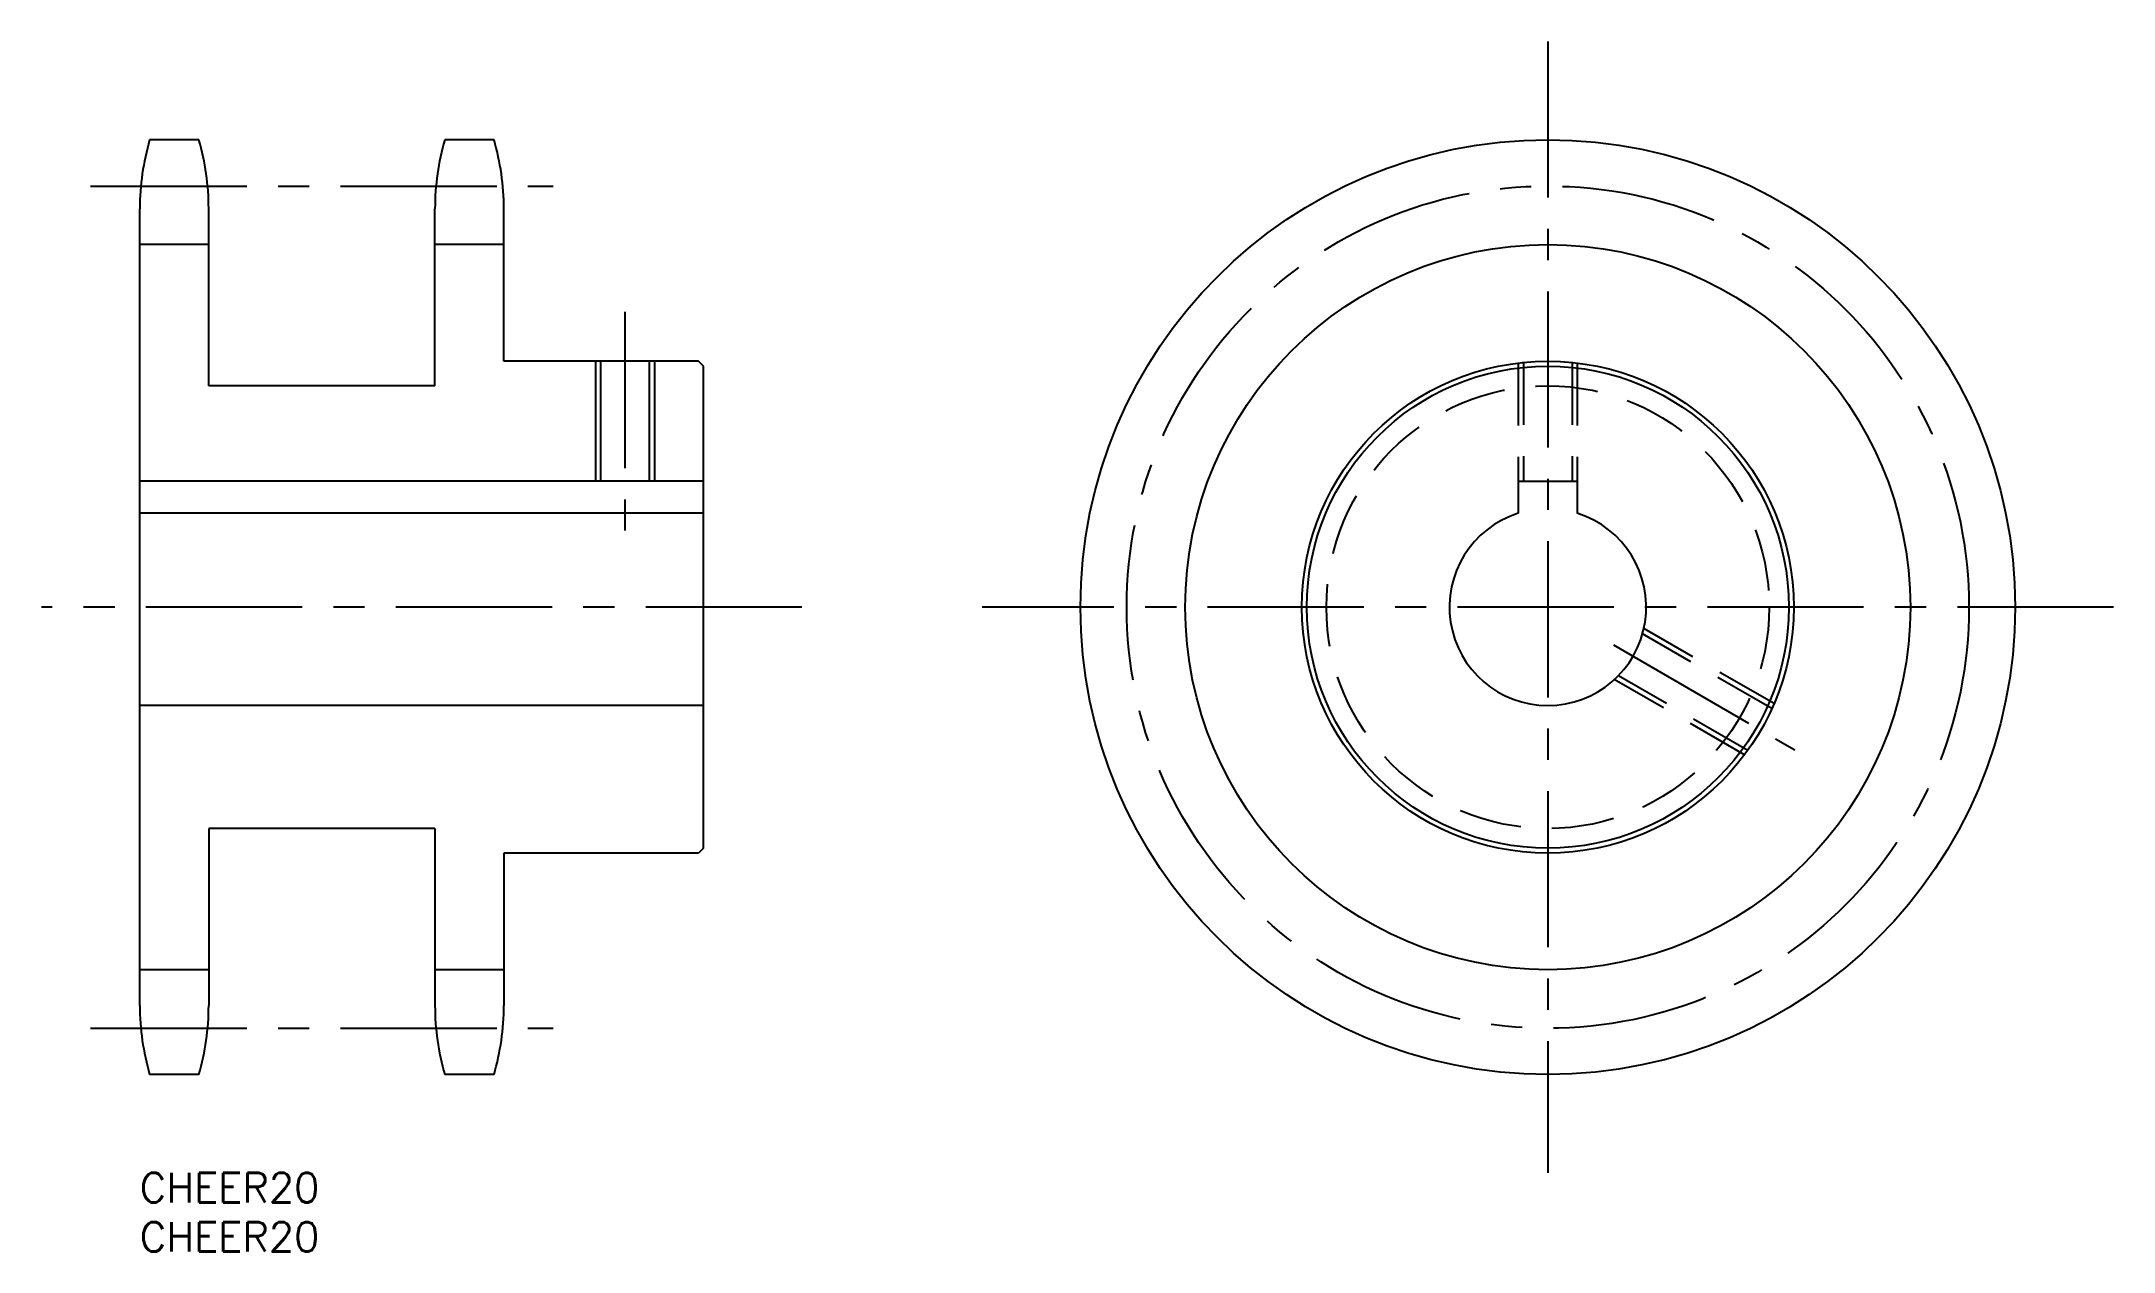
# Model space of a CAD drawing. Extents: x -10 to 201, y -8 to 115.
import ezdxf

# ---------------------------------------------------------------- set-up
doc = ezdxf.new("R2010")
doc.units = 0
doc.header["$LTSCALE"] = 0.5
doc.linetypes.add('CENTER', pattern=[50.8, 31.75, -6.35, 6.35, -6.35])
doc.linetypes.add('DASHED', pattern=[19.05, 12.7, -6.35])
for name, color, linetype in [('MSM_CENTER', 1, 'CENTER'), ('MSM_CONTINUOUS', 7, 'CONTINUOUS'), ('MSM_DASHED', 4, 'DASHED'), ('MSM_NARROW', 5, 'CONTINUOUS'), ('MSM_PART_NUMBER', 7, 'CONTINUOUS')]:
    doc.layers.add(name, color=color, linetype=linetype)
doc.styles.get("Standard").update_dxf_attribs({"font": 'txt.shx', "height": 3, "bigfont": 'bigfont.shx'})

# ---------------------------------------------------------------- blocks, each defined once
blk = doc.blocks.new('*U21')
at = {"layer": 'MSM_PART_NUMBER'}
blk.add_text('CHEER20', height=3, dxfattribs=at).set_placement((0, -3))
blk = doc.blocks.new('*U22')
at = {"layer": 'MSM_PART_NUMBER'}
blk.add_text('CHEER20', height=3, dxfattribs=at).set_placement((0, -8))

msp = doc.modelspace()

# ---------------------------------------------------------------- linework, layer by layer
at = {"layer": 'MSM_CENTER'}
for p, q in [((143.11, 115), (143.11, 0)), ((-5, 100.3), (42, 100.3)), ((49.3, 87.5), (49.3, 65.3)), ((67.3, 57.5), (-10, 57.5)), ((200.61, 57.5), (85.61, 57.5)), ((149.77, 53.66), (168.22, 43)), ((-5, 14.7), (42, 14.7))]:
    msp.add_line(p, q, dxfattribs=at)
msp.add_circle((143.11, 57.5), 42.8, dxfattribs=at)
at = {"layer": 'MSM_CONTINUOUS'}
for p, q in [((6, 105), (1, 105)), ((36, 105), (31, 105)), ((0, 17), (0, 98)), ((7, 80), (7, 98)), ((30, 80), (30, 98)), ((37, 82.5), (37, 98)), ((7, 94.35), (0, 94.35)), ((37, 94.35), (30, 94.35)), ((56.8, 82.5), (37, 82.5)), ((46.84, 82.5), (46.84, 70.3)), ((51.76, 82.5), (51.76, 70.3)), ((57.3, 82), (56.8, 82.5)), ((57.3, 33), (57.3, 82)), ((30, 80), (7, 80)), ((57.3, 70.3), (0, 70.3)), ((140.11, 70.3), (140.11, 67.04)), ((140.11, 70.3), (146.11, 70.3)), ((146.11, 70.3), (146.11, 67.04)), ((57.3, 67.04), (0, 67.04)), ((57.3, 47.5), (0, 47.5)), ((30, 35), (7, 35)), ((7, 35), (7, 17)), ((30, 35), (30, 17)), ((37, 32.5), (37, 17)), ((56.8, 32.5), (37, 32.5)), ((57.3, 33), (56.8, 32.5)), ((7, 20.65), (0, 20.65)), ((37, 20.65), (30, 20.65)), ((6, 10), (1, 10)), ((36, 10), (31, 10))]:
    msp.add_line(p, q, dxfattribs=at)
for radius in [47.5, 25, 24.5]:
    msp.add_circle((143.11, 57.5), radius, dxfattribs=at)
for centre, radius, start, end in [((25, 98), 25, 163.7398, 180), ((-18, 98), 25, 0, 16.2602), ((55, 98), 25, 163.7398, 180), ((12, 98), 25, 0, 16.2602), ((143.11, 57.5), 10, 107.4576, 72.5424), ((25, 17), 25, 180, 196.2602), ((-18, 17), 25, 343.7398, 0), ((55, 17), 25, 180, 196.2602), ((12, 17), 25, 343.7398, 0)]:
    msp.add_arc(centre, radius, start, end, dxfattribs=at)
at = {"layer": 'MSM_DASHED'}
for p, q in [((140.11, 82.32), (140.11, 70.3)), ((140.65, 82.38), (140.65, 70.3)), ((145.57, 82.38), (145.57, 70.3)), ((146.11, 82.32), (146.11, 70.3)), ((165.89, 47.19), (152.74, 54.78)), ((166.11, 47.69), (152.87, 55.33)), ((163.11, 42.49), (149.87, 50.13)), ((163.43, 42.93), (150.28, 50.52))]:
    msp.add_line(p, q, dxfattribs=at)
msp.add_circle((143.11, 57.5), 22.5, dxfattribs=at)
at = {"layer": 'MSM_NARROW'}
for p, q in [((46.3, 82.5), (46.3, 70.3)), ((52.3, 82.5), (52.3, 70.3))]:
    msp.add_line(p, q, dxfattribs=at)
msp.add_circle((143.11, 57.5), 36.85, dxfattribs=at)

# ---------------------------------------------------------------- block references
at = {"layer": 'MSM_CONTINUOUS'}
for name in ['*U21', '*U22']:
    msp.add_blockref(name, (0, 0), dxfattribs=at)

doc.saveas('drawing.dxf')
